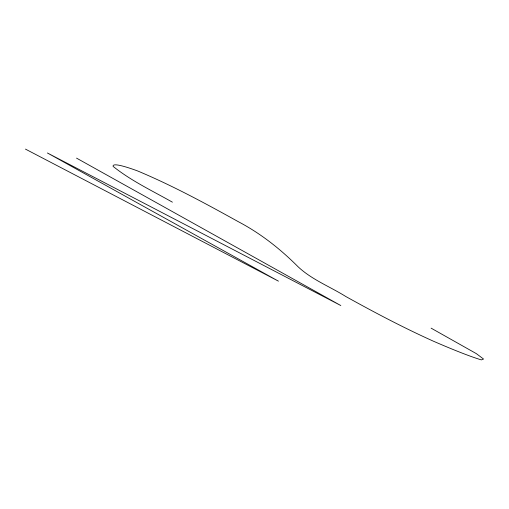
<?xml version="1.0" encoding="UTF-8"?>
<svg xmlns="http://www.w3.org/2000/svg" width="509" height="509" viewBox="0 0 509 509"><rect width="100%" height="100%" fill="white"/><g stroke="black" fill="none" stroke-linecap="round" stroke-linejoin="round"><path stroke-width="0.76" d="M25.45 149.105L278.468 281.165L47.401 152.98L340.833 305.553L76.528 158.121M172.405 202.175C152.35 190.811 131.201 180.873 113.125 166.405A163.364 12.044 26.9 0 1 137.462 170.884C172.214 185.429 205.388 203.409 238.295 221.682C260.595 233.396 280.313 248.958 298.064 266.748C311.775 279.664 330.023 286.631 345.84 296.531C374.452 312.411 403.421 327.701 433.274 341.138A157.936 10.931 26.5 0 0 481.349 359.888L483.55 359.042L476.316 353.621L431.117 328.152"/></g></svg>
